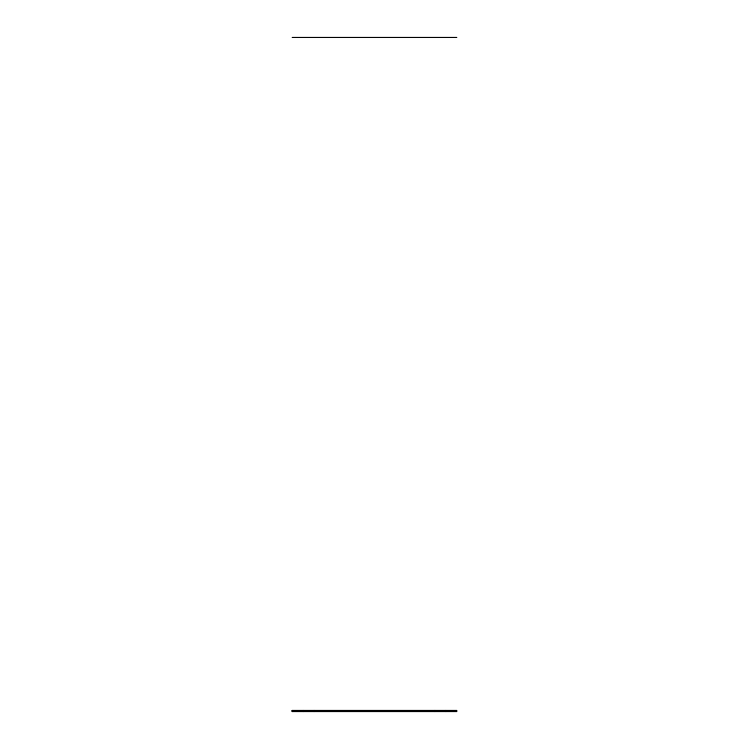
<?xml version="1.0" encoding="UTF-8"?>
<svg xmlns="http://www.w3.org/2000/svg" width="749" height="749" viewBox="0 0 749 749"><rect width="100%" height="100%" fill="white"/><g stroke="black" fill="none" stroke-linecap="round" stroke-linejoin="round"><path stroke-width="1.12" d="M292.204 37.45L456.796 37.45M292.204 710.455L456.796 710.455L456.796 711.55L292.204 711.55L292.204 710.455L292.213 711.55M445.824 710.455L445.824 711.55M434.851 710.455L434.851 711.55M314.149 710.455L314.149 711.55M303.186 710.455L303.186 711.55"/></g></svg>
